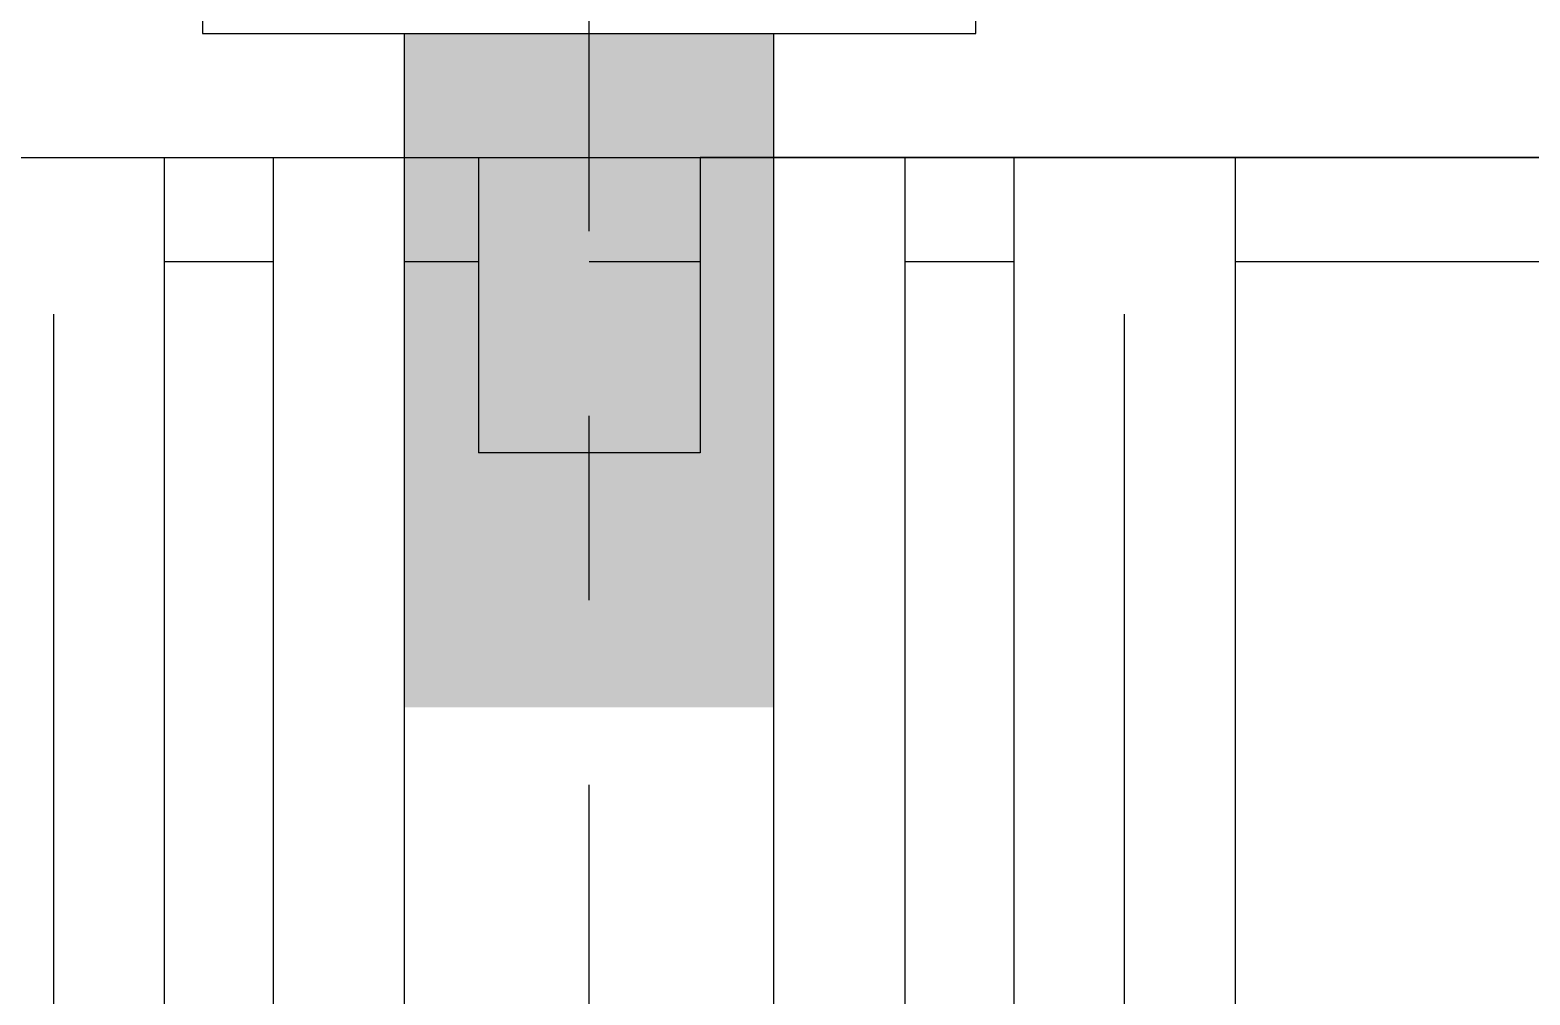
# Model space of a CAD drawing. Extents: x 1427168 to 1936200, y 1176778 to 1377202.
# Drawn here: x 1638373 to 1640404, y 1360221 to 1361528 of the extents above; entities that cross this region are included whole.
import ezdxf

# ---------------------------------------------------------------- set-up
doc = ezdxf.new("R2010")
doc.units = 0
doc.header["$LTSCALE"] = 1000
doc.header["$MEASUREMENT"] = 0
doc.linetypes.add('CENTER', pattern=[2, 1.25, -0.25, 0.25, -0.25])
doc.linetypes.add('DOTE', pattern=[2.42, 2, -0.2, 0.02, -0.2])
doc.layers.get('0').update_dxf_attribs({"linetype": 'CONTINUOUS'})
for name, color, linetype in [('01粗实线层', 7, 'CONTINUOUS'), ('5剖面线层', 2, 'CONTINUOUS'), ('DOTE', 1, 'DOTE')]:
    doc.layers.add(name, color=color, linetype=linetype)

msp = doc.modelspace()

# ---------------------------------------------------------------- hatches: boundary and pattern name
at = {"layer": '5剖面线层'}
h = msp.add_hatch(color=7, dxfattribs=at)
h.paths.add_polyline_path([(1639130.3, 1361523.4), (1638880.3, 1361523.4), (1638880.3, 1361355.7), (1639130.3, 1361355.7)])
h.paths.add_polyline_path([(1639380.3, 1361523.4), (1639130.3, 1361523.4), (1639130.3, 1361355.7), (1639380.3, 1361355.7)])
h.paths.add_polyline_path([(1639003, 1361355.7), (1638880.3, 1361355.7), (1638880.3, 1360610.8), (1639003, 1360610.8)])
h.paths.add_polyline_path([(1639130.3, 1361355.7), (1639003, 1361355.7), (1639003, 1360610.8), (1639130.3, 1360610.8)])
h.paths.add_polyline_path([(1639380.3, 1361355.7), (1639130.3, 1361355.7), (1639130.3, 1360610.8), (1639380.3, 1360610.8)])

# ---------------------------------------------------------------- linework, layer by layer
for p, q in [((1638880.3, 1361355.7), (1638880.3, 1361523.4)), ((1639380.3, 1361355.7), (1639380.3, 1361523.4)), ((1638555.3, 1361214.5), (1638702.7, 1361214.5)), ((1638880.3, 1361214.5), (1638980.3, 1361214.5)), ((1639130.3, 1361214.5), (1639280.3, 1361214.5)), ((1639558, 1361214.5), (1639705.3, 1361214.5)), ((1640005.3, 1361214.5), (1644830.5, 1361214.5))]:
    msp.add_line(p, q)
at = {"layer": '01粗实线层', "color": 0}
for p, q in [((1629580.3, 1361355.7), (1639380.3, 1361355.7)), ((1638555.3, 1359444.8), (1638555.3, 1361355.7)), ((1638702.7, 1358195), (1638702.7, 1361355.7)), ((1638880.3, 1345255.7), (1638880.3, 1361355.7)), ((1638980.3, 1361355.7), (1638980.3, 1360955.7)), ((1639280.3, 1361355.7), (1648380.3, 1361355.7)), ((1639280.3, 1361355.7), (1639280.3, 1360955.7)), ((1648578.6, 1361355.7), (1639280.3, 1361355.7)), ((1639280.3, 1361355.7), (1648380.3, 1361355.7)), ((1648559.4, 1361355.7), (1639280.3, 1361355.7)), ((1639380.3, 1345255.7), (1639380.3, 1361355.7)), ((1639558, 1358195), (1639558, 1361355.7)), ((1639705.3, 1361355.7), (1639705.3, 1358195)), ((1640005.3, 1358195), (1640005.3, 1361355.7)), ((1639280.3, 1360955.7), (1638980.3, 1360955.7))]:
    msp.add_line(p, q, dxfattribs=at)
msp.add_lwpolyline([(1638606.7, 1361555.7), (1638606.7, 1361523.4), (1639653.9, 1361523.4), (1639653.9, 1361555.7)], dxfattribs=at)
at = {"layer": 'DOTE', "linetype": 'CENTER'}
for p, q in [((1639130.3, 1345255.7), (1639130.3, 1366789.5)), ((1638405.3, 1357893.3), (1638405.3, 1361355.7)), ((1639855.3, 1357893.3), (1639855.3, 1361355.7))]:
    msp.add_line(p, q, dxfattribs=at)

doc.saveas('drawing.dxf')
